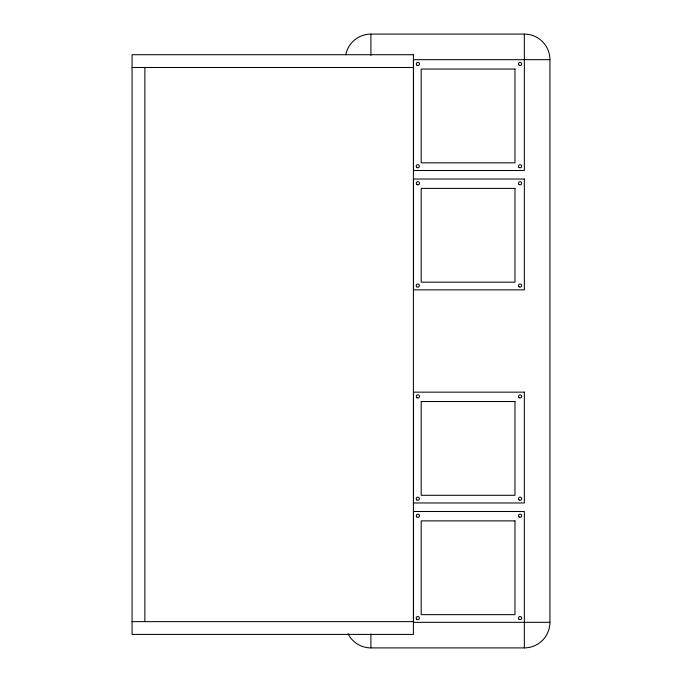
<?xml version="1.0" encoding="UTF-8"?>
<svg xmlns="http://www.w3.org/2000/svg" width="682" height="682" viewBox="0 0 682 682"><rect width="100%" height="100%" fill="white"/><g stroke="black" fill="none" stroke-linecap="round" stroke-linejoin="round"><path stroke-width="1.02" d="M345.808 54.688A25.575 25.575 0 0 1 370.897 34.1L524.347 34.1A25.575 25.575 0 0 1 549.922 59.675L549.922 622.325A25.575 25.575 0 0 1 524.347 647.9L370.897 647.9A25.575 25.575 0 0 1 347.956 633.638M549.922 59.675L413.522 59.675L413.522 170.5L524.347 170.5L524.347 34.1M132.078 67.501L413.403 67.501M132.078 621.626L413.403 621.626M549.922 622.325L413.522 622.325L413.522 511.5L524.347 511.5L524.347 647.9M370.897 34.1L370.897 55.413M370.897 634.047L370.897 647.9M144.865 67.501L144.865 621.626M413.403 54.713L132.078 54.713L132.078 634.413L413.403 634.413L413.403 54.713M514.97 69.053L421.195 69.053L421.195 162.828L514.97 162.828L514.97 69.053M524.347 179.025L413.522 179.025L413.522 289.85L524.347 289.85L524.347 179.025M514.97 188.403L421.195 188.403L421.195 282.178L514.97 282.178L514.97 188.403M524.347 392.15L413.522 392.15L413.522 502.975L524.347 502.975L524.347 392.15M514.97 401.528L421.195 401.528L421.195 495.303L514.97 495.303L514.97 401.528M514.97 520.878L421.195 520.878L421.195 614.653L514.97 614.653L514.97 520.878M416.693 286.755A1.603 1.603 0 0 0 419.336 285.954A1.603 1.603 0 0 0 417.316 284.062A1.603 1.603 0 0 0 416.693 286.755M416.762 65.071A1.603 1.603 0 0 0 419.439 64.355A1.603 1.603 0 0 0 417.478 62.394A1.603 1.603 0 0 0 416.762 65.071M416.693 167.405A1.603 1.603 0 0 0 419.336 166.604A1.603 1.603 0 0 0 417.316 164.712A1.603 1.603 0 0 0 416.693 167.405M519.096 65.191A1.603 1.603 0 0 0 521.662 64.168A1.603 1.603 0 0 0 519.496 62.454A1.603 1.603 0 0 0 519.096 65.191M519.036 167.448A1.603 1.603 0 0 0 521.653 166.536A1.603 1.603 0 0 0 519.556 164.729A1.603 1.603 0 0 0 519.036 167.448M416.693 619.23A1.603 1.603 0 0 0 419.336 618.429A1.603 1.603 0 0 0 417.316 616.537A1.603 1.603 0 0 0 416.693 619.23M519.036 286.798A1.603 1.603 0 0 0 521.653 285.886A1.603 1.603 0 0 0 519.556 284.079A1.603 1.603 0 0 0 519.036 286.798M417.094 184.669A1.603 1.603 0 0 0 419.498 183.287A1.603 1.603 0 0 0 417.094 181.906A1.603 1.603 0 0 0 417.094 184.669M519.096 184.541A1.603 1.603 0 0 0 521.662 183.518A1.603 1.603 0 0 0 519.496 181.804A1.603 1.603 0 0 0 519.096 184.541M519.096 397.666A1.603 1.603 0 0 0 521.662 396.643A1.603 1.603 0 0 0 519.496 394.929A1.603 1.603 0 0 0 519.096 397.666M519.036 499.923A1.603 1.603 0 0 0 521.653 499.011A1.603 1.603 0 0 0 519.556 497.204A1.603 1.603 0 0 0 519.036 499.923M416.762 516.896A1.603 1.603 0 0 0 419.439 516.18A1.603 1.603 0 0 0 417.478 514.219A1.603 1.603 0 0 0 416.762 516.896M519.096 517.016A1.603 1.603 0 0 0 521.662 515.993A1.603 1.603 0 0 0 519.496 514.279A1.603 1.603 0 0 0 519.096 517.016M519.036 619.273A1.603 1.603 0 0 0 521.653 618.361A1.603 1.603 0 0 0 519.556 616.554A1.603 1.603 0 0 0 519.036 619.273M416.693 499.88A1.603 1.603 0 0 0 419.336 499.079A1.603 1.603 0 0 0 417.316 497.187A1.603 1.603 0 0 0 416.693 499.88M417.094 397.794A1.603 1.603 0 0 0 419.498 396.413A1.603 1.603 0 0 0 417.094 395.031A1.603 1.603 0 0 0 417.094 397.794"/></g></svg>
